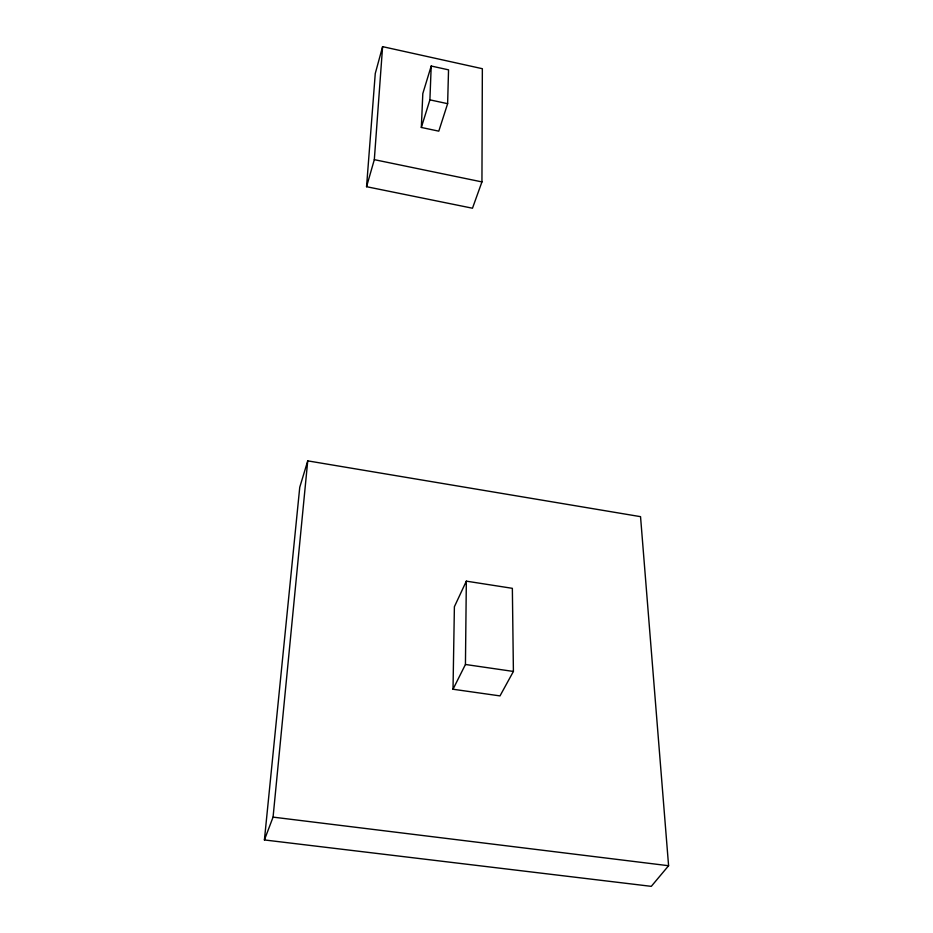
<?xml version="1.0" encoding="UTF-8"?>
<svg xmlns="http://www.w3.org/2000/svg" width="933" height="933" viewBox="0 0 933 933"><rect width="100%" height="100%" fill="white"/><g stroke="black" fill="none" stroke-linecap="round" stroke-linejoin="round"><path stroke-width="1.4" d="M481.941 181.912L482.349 68.704L382.6 46.65L375.264 73.509L366.552 186.705L472.483 208.222L481.941 181.912L374.32 159.66L382.6 46.65M453.018 689.242L465.439 664.483L466.337 581.154L512.357 588.326L513.407 671.445L499.995 695.901L453.018 689.242L454.394 606.73L466.337 581.154M447.63 103.68L448.54 69.847L431.209 66.033L422.812 93.568L421.331 127.459L438.79 131.156L447.63 103.68L429.903 99.854L431.209 66.033M264.412 839.945L273.066 817.121L307.738 460.867L640.539 516.66L668.588 865.731L651.292 886.35L264.412 839.945L299.75 487.271L307.738 460.867M366.552 186.705L374.32 159.66M421.331 127.459L429.903 99.854M273.066 817.121L668.588 865.731M465.439 664.483L513.407 671.445"/></g></svg>
